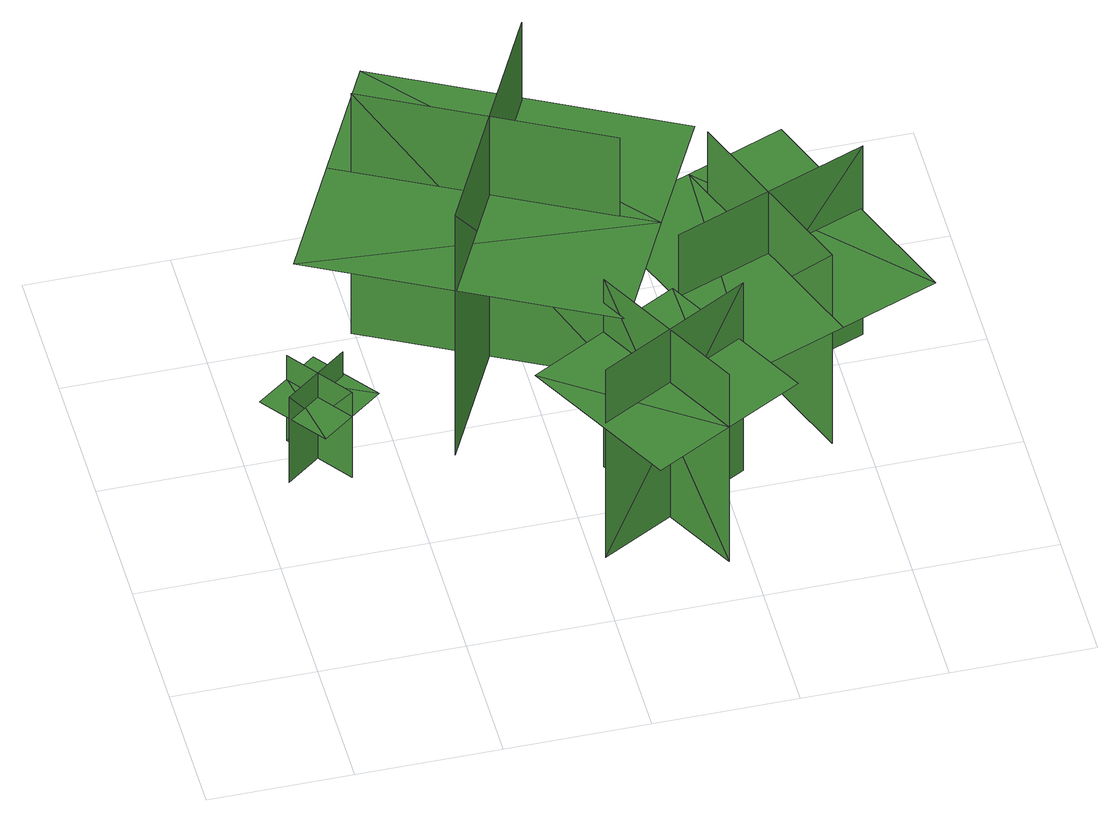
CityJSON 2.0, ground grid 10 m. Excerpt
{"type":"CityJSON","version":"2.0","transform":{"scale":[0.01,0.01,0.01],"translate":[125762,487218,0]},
"CityObjects":{
"tree1":{"type":"SolitaryVegetationObject","geometry":[{"type":"MultiSurface","lod":"1","boundaries":[[[0,1,2]],[[0,2,3]],[[4,5,6]],[[4,6,7]],[[8,9,10]],[[8,10,11]],[[8,11,12]],[[8,12,13]]]}]},
"tree2":{"type":"SolitaryVegetationObject","geometry":[{"type":"MultiSurface","lod":"1","boundaries":[[[14,15,16]],[[14,16,17]],[[18,19,20]],[[18,20,21]],[[22,23,24]],[[22,24,25]],[[22,25,26]],[[22,26,27]]]}]},
"tree3":{"type":"SolitaryVegetationObject","geometry":[{"type":"MultiSurface","lod":"1","boundaries":[[[28,29,30]],[[28,30,31]],[[32,33,34]],[[32,34,35]],[[36,37,38]],[[36,38,39]],[[36,39,40]],[[36,40,41]]]}]},
"tree4":{"type":"SolitaryVegetationObject","geometry":[{"type":"MultiSurface","lod":"1","boundaries":[[[42,43,44]],[[42,44,45]],[[46,47,48]],[[46,48,49]],[[50,51,52]],[[50,52,53]],[[50,53,54]],[[50,54,55]]]}]}
},
"vertices":[
[661,1997,186],[219,1664,186],[219,1664,956],[661,1997,956],[296,2050,186],[629,1608,186],[629,1608,956],[296,2050,956],[296,2050,740],[75,1884,740],[408,1442,740],[629,1608,740],[850,1775,740],[517,2216,740],
[2204,3368,134],[2204,3368,2304],[1347,1705,2304],[1347,1705,134],[2566,2157,134],[2566,2157,2304],[962,2984,2304],[962,2984,134],[2813,2030,1598],[3242,2862,1598],[1246,3891,1598],[817,3058,1598],[388,2226,1598],[2384,1197,1598],
[2072,550,118],[3141,1132,118],[3141,1132,1811],[2072,550,1811],[2848,316,118],[2266,1385,118],[2266,1385,1811],[2848,316,1811],[2848,316,1336],[3383,607,1336],[2801,1676,1336],[2266,1385,1336],[1732,1094,1336],[2313,25,1336],
[2849,1708,72],[2849,1708,1777],[4221,2236,1777],[4221,2236,72],[3270,2608,72],[3270,2608,1777],[3779,1285,1777],[3779,1285,72],[3191,2812,1222],[2504,2547,1222],[3138,901,1222],[3825,1165,1222],[4512,1430,1222],[3878,3076,1222]
]}
